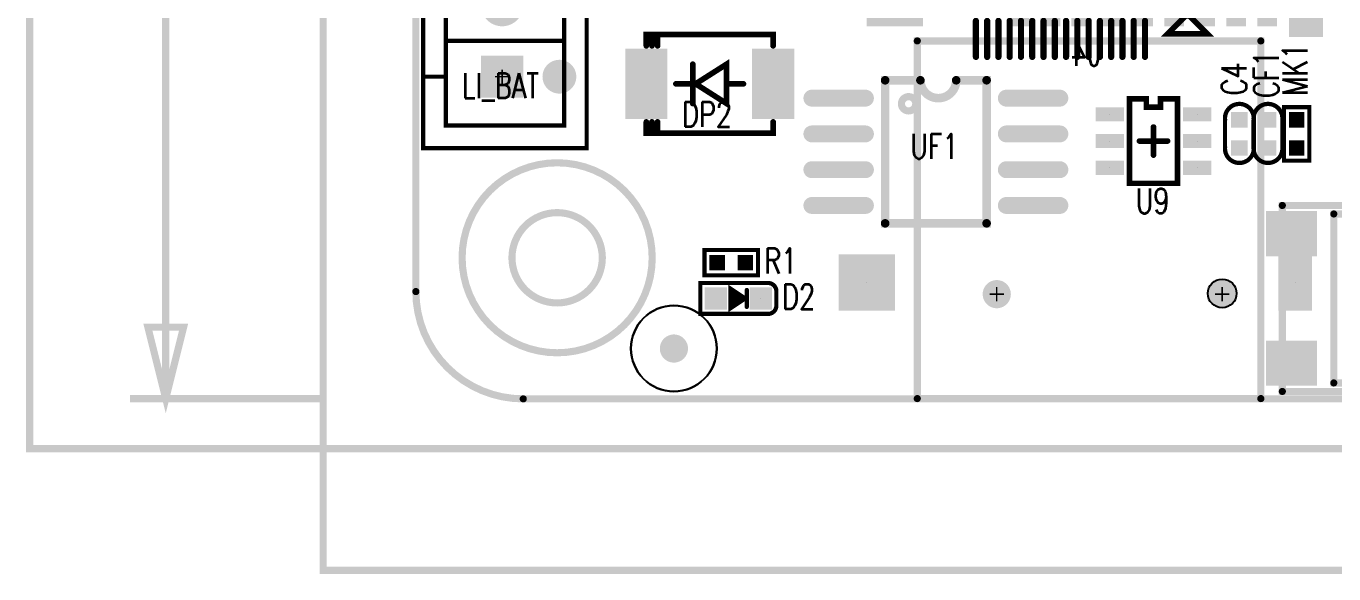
# Model space of a CAD drawing. Extents: x -13.8 to 76.6, y -6.2 to 47.4.
# Drawn here: x -13.84 to 32.56, y -6.22 to 13.22 of the extents above; entities that cross this region are included whole.
import ezdxf

# ---------------------------------------------------------------- set-up
doc = ezdxf.new("R2010")
doc.units = 0
doc.header["$MEASUREMENT"] = 0
for name, pattern in [('KEEPOUT_00001000$0', [2, 1, 1]), ('KEEPOUT_00011110$0', [2, 1, 1]), ('POUR_01_-1_0_000000', [2, 1, 1]), ('SIG_53', [2, 1, 1]), ('TRMIDX_4096', [2, 1, 1])]:
    doc.linetypes.add(name, pattern=pattern)
doc.layers.get('0').update_dxf_attribs({"linetype": 'CONTINUOUS'})
for name, color, linetype in [('BOARD_CUTOUT_00', 254, 'CONTINUOUS'), ('BOARD_OUTLINE_00', 254, 'CONTINUOUS'), ('COPPER_129', 146, 'CONTINUOUS'), ('DIMENSION1_00', 254, 'CONTINUOUS'), ('DIMENSION2_00', 254, 'CONTINUOUS'), ('DIMENSION3_00', 254, 'CONTINUOUS'), ('DIMENSION4_00', 254, 'CONTINUOUS'), ('DIMENSION5_00', 254, 'CONTINUOUS'), ('DIMENSION6_00', 254, 'CONTINUOUS'), ('DIMENSION7_00', 254, 'CONTINUOUS'), ('DRIL_NPLTE_THRU_01', 16, 'CONTINUOUS'), ('DRIL_NPLTE_THRU_02', 176, 'CONTINUOUS'), ('DRIL_PLTE_THRU_01', 16, 'CONTINUOUS'), ('DRIL_PLTE_THRU_02', 176, 'CONTINUOUS'), ('DRIL_SYMBOL', 254, 'CONTINUOUS'), ('KEEPOUT_00', 130, 'CONTINUOUS'), ('KEEPOUT_01', 130, 'CONTINUOUS'), ('PADS_BOT', 5, 'CONTINUOUS'), ('PADS_INNER', 1, 'CONTINUOUS'), ('PADS_TOP', 1, 'CONTINUOUS'), ('PADS_XR_121', 176, 'CONTINUOUS'), ('PADS_XR_125', 253, 'CONTINUOUS'), ('PADS_XR_128', 130, 'CONTINUOUS'), ('PART_NAME_126', 254, 'CONTINUOUS'), ('PART_NAME_129', 146, 'CONTINUOUS'), ('PART_TOP_2DLINE_00', 254, 'CONTINUOUS'), ('PART_TOP_2DLINE_01', 254, 'CONTINUOUS'), ('PART_TOP_2DLINE_120', 6, 'CONTINUOUS'), ('PART_TOP_2DLINE_126', 254, 'CONTINUOUS'), ('PART_TOP_COPPER_126', 254, 'CONTINUOUS'), ('POUR_HEADER_01', 1, 'CONTINUOUS'), ('POUR_HEADER_02', 5, 'CONTINUOUS'), ('TAG_00', 254, 'CONTINUOUS'), ('TAG_01', 254, 'CONTINUOUS')]:
    doc.layers.add(name, color=color, linetype=linetype)
doc.styles.add('W0$254', font='simplex', dxfattribs={"width": 0.75})

# ---------------------------------------------------------------- blocks, each defined once
blk = doc.blocks.new('SMOOTH_0$254')
at = {"const_width": 0.127}
blk.add_lwpolyline([(-0.0635, 0, 1), (0.0635, 0, 1)], format="xyb", close=True, dxfattribs=at)
blk = doc.blocks.new('BOARD_35')
at = {"layer": 'BOARD_CUTOUT_00', "const_width": 0.254}
blk.add_lwpolyline([(3.409894, 5.009438, 1), (6.616138, 5.009438, 1)], format="xyb", close=True, dxfattribs=at)
at = {"layer": 'BOARD_OUTLINE_00', "const_width": 0.254}
blk.add_lwpolyline([(0, 3.81, 0.414213562), (3.81, 0), (46.203016, 0, 0.414213562), (50.013016, 3.81), (50.013016, 31.199438, 0.414213562), (46.203016, 35.009438), (3.81, 35.009438, 0.414213562), (0, 31.199438)], format="xyb", close=True, dxfattribs=at)
at = {"layer": 'BOARD_OUTLINE_00'}
for p in [(0, 3.81), (3.81, 0)]:
    blk.add_blockref('SMOOTH_0$254', p, dxfattribs=at)
blk = doc.blocks.new('D_2DFEGHI_5')
at = {"layer": 'DIMENSION1_00', "linetype": 'TRMIDX_4096', "const_width": 0.254}
blk.add_lwpolyline([(-8.877, 0.009), (-8.877, 15.795)], dxfattribs=at)
at = {"layer": 'DIMENSION2_00', "linetype": 'TRMIDX_4096', "const_width": 0.254}
blk.add_lwpolyline([(-8.877, 35.009), (-8.877, 19.224)], dxfattribs=at)
at = {"layer": 'DIMENSION3_00', "linetype": 'TRMIDX_4096', "const_width": 0.254}
blk.add_lwpolyline([(-8.877, 0.009), (-9.512, 2.549), (-8.242, 2.549)], close=True, dxfattribs=at)
at = {"layer": 'DIMENSION4_00', "linetype": 'TRMIDX_4096', "const_width": 0.254}
blk.add_lwpolyline([(-8.877, 35.009), (-8.242, 32.469), (-9.512, 32.469)], close=True, dxfattribs=at)
at = {"layer": 'DIMENSION5_00', "linetype": 'TRMIDX_4096', "const_width": 0.254}
blk.add_lwpolyline([(-3.257, 0.009), (-10.147, 0.009)], dxfattribs=at)
at = {"layer": 'DIMENSION6_00', "linetype": 'TRMIDX_4096', "const_width": 0.254}
blk.add_lwpolyline([(-1.257, 35.009), (-10.147, 35.009)], dxfattribs=at)
at = {"layer": 'DIMENSION7_00', "linetype": 'TRMIDX_4096', "const_width": 0.0254}
for points in [[(0.013, 35.009), (0.014, 35.009)], [(-1.987, 0.009), (-1.986, 0.009)]]:
    blk.add_lwpolyline(points, dxfattribs=at)
blk = doc.blocks.new('COPPER_44')
at = {"layer": 'COPPER_129', "const_width": 0.254}
blk.add_lwpolyline([(0, 0), (12.192, 0), (12.192, -12.7), (0, -12.7)], close=True, dxfattribs=at)
at = {"layer": 'COPPER_129'}
for p in [(0, 0), (12.192, 0), (0, -12.7), (12.192, -12.7)]:
    blk.add_blockref('SMOOTH_0$254', p, dxfattribs=at)
blk = doc.blocks.new('COPPER_53')
at = {"layer": 'COPPER_129', "const_width": 0.254}
blk.add_lwpolyline([(0.127, 0, 1), (6.873, 0, 1)], format="xyb", close=True, dxfattribs=at)
blk = doc.blocks.new('POUR_HEADER_0')
at = {"layer": 'POUR_HEADER_01', "linetype": 'POUR_01_-1_0_000000', "const_width": 0.254}
blk.add_lwpolyline([(0, 0), (79.756, 0), (79.756, -49.022), (0, -49.022)], close=True, dxfattribs=at)
blk = doc.blocks.new('POUR_HEADER_1')
at = {"layer": 'POUR_HEADER_02', "linetype": 'POUR_01_-1_0_000000', "const_width": 0.254}
blk.add_lwpolyline([(0, 0), (79.756, 0), (79.756, -49.022), (0, -49.022)], close=True, dxfattribs=at)
blk = doc.blocks.new('SMOOTH_0$199898')
at = {"const_width": 0.099949}
blk.add_lwpolyline([(-0.049974, 0, 1), (0.049974, 0, 1)], format="xyb", close=True, dxfattribs=at)
blk = doc.blocks.new('PART_BODY_TOP_8')
at = {"layer": 'PART_TOP_2DLINE_00', "const_width": 0.254}
blk.add_lwpolyline([(-3.5, -3.5), (-3.125, -3.5), (-3, -3.25), (-2.875, -3.5), (3.5, -3.5), (3.5, 3.5), (-3.5, 3.5)], close=True, dxfattribs=at)
at = {"layer": 'PART_TOP_COPPER_126', "const_width": 0.2}
for points in [[(-3.175, 3.175), (3.175, 3.175), (3.175, -3.175), (-3.175, -3.175)], [(-3.683, -4.445), (-4.318, -3.81), (-4.318, -5.207), (-3.683, -4.572)]]:
    blk.add_lwpolyline(points, close=True, dxfattribs=at)
at = {"layer": 'PART_TOP_2DLINE_00'}
for p in [(-3.5, 3.5), (3.5, 3.5), (-3, -3.25), (-3.5, -3.5), (-3.125, -3.5), (-2.875, -3.5), (3.5, -3.5)]:
    blk.add_blockref('SMOOTH_0$254', p, dxfattribs=at)
at = {"layer": 'PART_TOP_COPPER_126'}
for p in [(-3.175, 3.175), (3.175, 3.175), (-3.175, -3.175), (3.175, -3.175), (-4.318, -3.81), (-3.683, -4.445), (-3.683, -4.572), (-4.318, -5.207)]:
    blk.add_blockref('SMOOTH_0$199898', p, dxfattribs=at)
blk = doc.blocks.new('DRIL_HOLE_0')
blk.add_lwpolyline([(0, 0, 1), (0, 0, 1)], format="xyb", close=True)
blk = doc.blocks.new('PAD_0')
blk.add_lwpolyline([(0, 0, 1), (0, 0, 1)], format="xyb", close=True)
blk = doc.blocks.new('PAD_11')
at = {"const_width": 0.11}
blk.add_lwpolyline([(-0.64, -0.055), (0.64, -0.055, 1), (0.64, 0.055), (-0.64, 0.055, 1)], format="xyb", close=True, dxfattribs=at)
blk = doc.blocks.new('STK_TOP_105')
at = {"layer": 'DRIL_NPLTE_THRU_01'}
blk.add_blockref('DRIL_HOLE_0', (0, 0), dxfattribs=at)
at = {"layer": 'DRIL_NPLTE_THRU_02'}
blk.add_blockref('DRIL_HOLE_0', (0, 0), dxfattribs=at)
at = {"layer": 'PADS_BOT'}
blk.add_blockref('PAD_0', (0, 0), dxfattribs=at)
at = {"layer": 'PADS_INNER'}
blk.add_blockref('PAD_0', (0, 0), dxfattribs=at)
at = {"layer": 'PADS_TOP', "rotation": 90}
blk.add_blockref('PAD_11', (0, 0), dxfattribs=at)
blk = doc.blocks.new('STK_TOP_106')
at = {"layer": 'DRIL_NPLTE_THRU_01'}
blk.add_blockref('DRIL_HOLE_0', (0, 0), dxfattribs=at)
at = {"layer": 'DRIL_NPLTE_THRU_02'}
blk.add_blockref('DRIL_HOLE_0', (0, 0), dxfattribs=at)
at = {"layer": 'PADS_BOT'}
blk.add_blockref('PAD_0', (0, 0), dxfattribs=at)
at = {"layer": 'PADS_INNER'}
blk.add_blockref('PAD_0', (0, 0), dxfattribs=at)
at = {"layer": 'PADS_TOP'}
blk.add_blockref('PAD_11', (0, 0), dxfattribs=at)
blk = doc.blocks.new('SYM_TOP_8')
for name, p in [('STK_TOP_105', (-3, 4.5)), ('STK_TOP_105', (-2.6, 4.5)), ('STK_TOP_105', (-2.2, 4.5)), ('STK_TOP_105', (-1.8, 4.5)), ('STK_TOP_105', (-1.4, 4.5)), ('STK_TOP_105', (-1, 4.5)), ('STK_TOP_105', (-0.6, 4.5)), ('STK_TOP_105', (-0.2, 4.5)), ('STK_TOP_105', (0.2, 4.5)), ('STK_TOP_105', (0.6, 4.5)), ('STK_TOP_105', (1, 4.5)), ('STK_TOP_105', (1.4, 4.5)), ('STK_TOP_105', (1.8, 4.5)), ('STK_TOP_105', (2.2, 4.5)), ('STK_TOP_105', (2.6, 4.5)), ('STK_TOP_105', (3, 4.5)), ('PART_BODY_TOP_8', (0, 0)), ('STK_TOP_106', (-4.5, 3)), ('STK_TOP_106', (4.5, 3)), ('STK_TOP_106', (-4.5, 2.6)), ('STK_TOP_106', (4.5, 2.6)), ('STK_TOP_106', (-4.5, 2.2)), ('STK_TOP_106', (-4.5, 1.8)), ('STK_TOP_106', (4.5, 2.2)), ('STK_TOP_106', (4.5, 1.8)), ('STK_TOP_106', (-4.5, 1.4)), ('STK_TOP_106', (4.5, 1.4)), ('STK_TOP_106', (-4.5, 1)), ('STK_TOP_106', (4.5, 1)), ('STK_TOP_106', (-4.5, 0.6)), ('STK_TOP_106', (4.5, 0.6)), ('STK_TOP_106', (-4.5, 0.2)), ('STK_TOP_106', (4.5, 0.2)), ('STK_TOP_106', (-4.5, -0.2)), ('STK_TOP_106', (4.5, -0.2)), ('STK_TOP_106', (-4.5, -0.6)), ('STK_TOP_106', (-4.5, -1)), ('STK_TOP_106', (4.5, -0.6)), ('STK_TOP_106', (4.5, -1)), ('STK_TOP_106', (-4.5, -1.4)), ('STK_TOP_106', (4.5, -1.4)), ('STK_TOP_106', (-4.5, -1.8)), ('STK_TOP_106', (4.5, -1.8)), ('STK_TOP_106', (-4.5, -2.2)), ('STK_TOP_106', (4.5, -2.2)), ('STK_TOP_106', (-4.5, -2.6)), ('STK_TOP_106', (4.5, -2.6)), ('STK_TOP_106', (-4.5, -3)), ('STK_TOP_106', (4.5, -3)), ('STK_TOP_105', (-3, -4.5)), ('STK_TOP_105', (-2.6, -4.5)), ('STK_TOP_105', (-2.2, -4.5)), ('STK_TOP_105', (-1.8, -4.5)), ('STK_TOP_105', (-1.4, -4.5)), ('STK_TOP_105', (-1, -4.5)), ('STK_TOP_105', (-0.6, -4.5)), ('STK_TOP_105', (-0.2, -4.5)), ('STK_TOP_105', (0.2, -4.5)), ('STK_TOP_105', (0.6, -4.5)), ('STK_TOP_105', (1, -4.5)), ('STK_TOP_105', (1.4, -4.5)), ('STK_TOP_105', (1.8, -4.5)), ('STK_TOP_105', (2.2, -4.5)), ('STK_TOP_105', (2.6, -4.5)), ('STK_TOP_105', (3, -4.5))]:
    blk.add_blockref(name, p)
blk = doc.blocks.new('PART_TOP_7')
blk.add_blockref('SYM_TOP_8', (0, 0))
at = {"layer": 'PART_NAME_126', "style": 'W0$254', "width": 0.75}
blk.add_text('UZ1', height=0.889, rotation=270, dxfattribs=at).set_placement((-0.388, 0.891))
blk = doc.blocks.new('PART_BODY_TOP_33')
at = {"layer": 'PART_TOP_2DLINE_126', "const_width": 0.254}
for points in [[(-4.826, 3.302), (4.826, 3.302), (4.826, -3.302), (-4.826, -3.302)], [(-3, 3), (3, 3), (3, -3), (-3, -3)]]:
    blk.add_lwpolyline(points, close=True, dxfattribs=at)
for points in [[(-2.286, 2.032), (2.286, 2.032)], [(0, 1.778), (0, 0.254)], [(0.254, -0.508), (1.27, 0.508)], [(0, -2.032), (0, -0.508)], [(-2.286, -2.286), (2.286, -2.286)]]:
    blk.add_lwpolyline(points, dxfattribs=at)
at = {"layer": 'PART_TOP_2DLINE_126'}
for p in [(-4.826, 3.302), (4.826, 3.302), (-3, 3), (3, 3), (-2.286, 2.032), (0, 1.778), (2.286, 2.032), (1.27, 0.508), (0, 0.254), (0, -0.508), (0.254, -0.508), (-2.286, -2.286), (0, -2.032), (2.286, -2.286), (-4.826, -3.302), (-3, -3), (3, -3), (4.826, -3.302)]:
    blk.add_blockref('SMOOTH_0$254', p, dxfattribs=at)
blk = doc.blocks.new('PAD_16')
at = {"const_width": 1.6}
blk.add_lwpolyline([(-0.9, 0), (0.9, 0)], dxfattribs=at)
blk = doc.blocks.new('STK_TOP_154')
at = {"layer": 'DRIL_NPLTE_THRU_01'}
blk.add_blockref('DRIL_HOLE_0', (0, 0), dxfattribs=at)
at = {"layer": 'DRIL_NPLTE_THRU_02'}
blk.add_blockref('DRIL_HOLE_0', (0, 0), dxfattribs=at)
at = {"layer": 'PADS_BOT'}
blk.add_blockref('PAD_0', (0, 0), dxfattribs=at)
at = {"layer": 'PADS_INNER'}
blk.add_blockref('PAD_0', (0, 0), dxfattribs=at)
at = {"layer": 'PADS_TOP'}
blk.add_blockref('PAD_16', (0, 0), dxfattribs=at)
blk = doc.blocks.new('SYM_TOP_29')
for name, p in [('PART_BODY_TOP_33', (0, 0)), ('STK_TOP_154', (-4.5, 2.3)), ('STK_TOP_154', (4.5, 2.3)), ('STK_TOP_154', (-4.5, -2.3)), ('STK_TOP_154', (4.5, -2.3))]:
    blk.add_blockref(name, p)
blk = doc.blocks.new('PART_TOP_15')
blk.add_blockref('SYM_TOP_29', (0, 0))
at = {"layer": 'PART_NAME_126', "style": 'W0$254', "width": 0.75}
blk.add_text('K1', height=0.889, rotation=180, dxfattribs=at).set_placement((-0.837, 0.256))
blk = doc.blocks.new('SMOOTH_0$15011')
at = {"const_width": 0.0751}
blk.add_lwpolyline([(-0.038, 0, 1), (0.038, 0, 1)], format="xyb", close=True, dxfattribs=at)
blk = doc.blocks.new('PART_BODY_TOP_17')
at = {"layer": 'PART_TOP_2DLINE_126', "const_width": 0.15}
blk.add_lwpolyline([(-0.95, 0.45), (0.95, 0.45), (0.95, -0.45), (-0.95, -0.45)], close=True, dxfattribs=at)
at = {"layer": 'PART_TOP_2DLINE_126'}
for p in [(-0.95, 0.45), (0.95, 0.45), (-0.95, -0.45), (0.95, -0.45)]:
    blk.add_blockref('SMOOTH_0$15011', p, dxfattribs=at)
blk = doc.blocks.new('PAD_1')
at = {"const_width": 0.55}
blk.add_lwpolyline([(-0.275, 0), (0.275, 0)], dxfattribs=at)
blk = doc.blocks.new('STK_TOP_124')
at = {"layer": 'DRIL_PLTE_THRU_01'}
blk.add_blockref('DRIL_HOLE_0', (0, 0), dxfattribs=at)
at = {"layer": 'DRIL_PLTE_THRU_02'}
blk.add_blockref('DRIL_HOLE_0', (0, 0), dxfattribs=at)
at = {"layer": 'PADS_BOT'}
blk.add_blockref('PAD_0', (0, 0), dxfattribs=at)
at = {"layer": 'PADS_INNER'}
blk.add_blockref('PAD_0', (0, 0), dxfattribs=at)
at = {"layer": 'PADS_TOP'}
blk.add_blockref('PAD_1', (0, 0), dxfattribs=at)
blk = doc.blocks.new('SYM_TOP_17')
for name, p in [('PART_BODY_TOP_17', (0, 0)), ('STK_TOP_124', (-0.5, 0)), ('STK_TOP_124', (0.5, 0))]:
    blk.add_blockref(name, p)
blk = doc.blocks.new('PART_TOP_18')
blk.add_blockref('SYM_TOP_17', (0, 0))
at = {"layer": 'PART_NAME_126', "style": 'W0$254', "width": 0.75}
blk.add_text('MK1', height=0.889, rotation=180, dxfattribs=at).set_placement((-1.357, 0.383))
blk = doc.blocks.new('PART_BODY_TOP_43')
at = {"layer": 'KEEPOUT_01', "linetype": 'KEEPOUT_00001000$0'}
blk.add_lwpolyline([(1.524, 0, 1), (-1.524, 0, 1)], format="xyb", close=True, dxfattribs=at)
blk = doc.blocks.new('PAD_19')
at = {"const_width": 0.5}
blk.add_lwpolyline([(0, -0.25, 1), (0, 0.25, 1)], format="xyb", close=True, dxfattribs=at)
blk = doc.blocks.new('STK_TOP_11')
at = {"layer": 'DRIL_PLTE_THRU_01'}
blk.add_blockref('DRIL_HOLE_0', (0, 0), dxfattribs=at)
at = {"layer": 'DRIL_PLTE_THRU_02'}
blk.add_blockref('DRIL_HOLE_0', (0, 0), dxfattribs=at)
at = {"layer": 'PADS_BOT'}
blk.add_blockref('PAD_0', (0, 0), dxfattribs=at)
at = {"layer": 'PADS_INNER'}
blk.add_blockref('PAD_0', (0, 0), dxfattribs=at)
at = {"layer": 'PADS_TOP'}
blk.add_blockref('PAD_19', (0, 0), dxfattribs=at)
blk = doc.blocks.new('SYM_TOP_31')
for name in ['PART_BODY_TOP_43', 'STK_TOP_11']:
    blk.add_blockref(name, (0, 0))
blk = doc.blocks.new('PART_TOP_20')
blk.add_blockref('SYM_TOP_31', (0, 0))
blk = doc.blocks.new('PART_BODY_BOT_43')
at = {"layer": 'KEEPOUT_01', "linetype": 'KEEPOUT_00001000$0'}
blk.add_lwpolyline([(1.524, 0, 1), (-1.524, 0, 1)], format="xyb", close=True, dxfattribs=at)
blk = doc.blocks.new('STK_BOT_11')
at = {"layer": 'DRIL_PLTE_THRU_01'}
blk.add_blockref('DRIL_HOLE_0', (0, 0), dxfattribs=at)
at = {"layer": 'DRIL_PLTE_THRU_02'}
blk.add_blockref('DRIL_HOLE_0', (0, 0), dxfattribs=at)
at = {"layer": 'PADS_BOT'}
blk.add_blockref('PAD_19', (0, 0), dxfattribs=at)
at = {"layer": 'PADS_INNER'}
blk.add_blockref('PAD_0', (0, 0), dxfattribs=at)
at = {"layer": 'PADS_TOP'}
blk.add_blockref('PAD_0', (0, 0), dxfattribs=at)
blk = doc.blocks.new('SYM_BOT_31')
for name in ['PART_BODY_BOT_43', 'STK_BOT_11']:
    blk.add_blockref(name, (0, 0))
blk = doc.blocks.new('PART_BOT_21')
blk.add_blockref('SYM_BOT_31', (0, 0))
blk = doc.blocks.new('PART_TOP_22')
blk.add_blockref('SYM_TOP_17', (0, 0))
at = {"layer": 'PART_NAME_126', "style": 'W0$254', "width": 0.75}
blk.add_text('R1', height=0.889, dxfattribs=at).set_placement((1.171, -0.379))
blk = doc.blocks.new('SMOOTH_0$15')
at = {"const_width": 0.075}
blk.add_lwpolyline([(-0.0375, 0, 1), (0.0375, 0, 1)], format="xyb", close=True, dxfattribs=at)
blk = doc.blocks.new('SMOOTH_0$1')
at = {"const_width": 0.05}
blk.add_lwpolyline([(-0.025, 0, 1), (0.025, 0, 1)], format="xyb", close=True, dxfattribs=at)
blk = doc.blocks.new('SMOOTH_0$2')
at = {"const_width": 0.1}
blk.add_lwpolyline([(-0.05, 0, 1), (0.05, 0, 1)], format="xyb", close=True, dxfattribs=at)
blk = doc.blocks.new('PART_BODY_TOP_46')
at = {"layer": 'PART_TOP_2DLINE_01', "const_width": 0.15}
blk.add_lwpolyline([(-1.35, 0.55), (1.05, 0.55, -0.414214), (1.35, 0.25), (1.35, -0.25, -0.414214), (1.05, -0.55), (-1.35, -0.55)], format="xyb", close=True, dxfattribs=at)
at = {"layer": 'PART_TOP_2DLINE_01', "const_width": 0.2}
blk.add_lwpolyline([(0.2, 0), (-0.25, 0.3), (-0.25, -0.3)], close=True, dxfattribs=at)
at = {"layer": 'PART_TOP_2DLINE_01'}
for points, const_width in [([(-0.25, 0), (0.1, 0)], 0.2), ([(-0.25, 0.1), (-0.1, 0.1)], 0.1), ([(-0.2, -0.05), (-0.05, -0.05)], 0.1), ([(0.3, 0.3), (0.3, -0.3)], 0.15), ([(-0.25, -0.1), (-0.1, -0.1)], 0.1)]:
    blk.add_lwpolyline(points, dxfattribs=dict(at, const_width=const_width))
for name, p in [('SMOOTH_0$15', (-1.35, 0.55)), ('SMOOTH_0$15', (1.05, 0.55)), ('SMOOTH_0$2', (-0.25, 0.3)), ('SMOOTH_0$2', (-0.25, 0)), ('SMOOTH_0$1', (-0.25, 0.1)), ('SMOOTH_0$1', (-0.2, -0.05)), ('SMOOTH_0$1', (-0.1, 0.1)), ('SMOOTH_0$1', (-0.05, -0.05)), ('SMOOTH_0$2', (0.1, 0)), ('SMOOTH_0$2', (0.2, 0)), ('SMOOTH_0$15', (0.3, 0.3)), ('SMOOTH_0$2', (-0.25, -0.3)), ('SMOOTH_0$1', (-0.25, -0.1)), ('SMOOTH_0$1', (-0.1, -0.1)), ('SMOOTH_0$15', (0.3, -0.3))]:
    blk.add_blockref(name, p, dxfattribs=at)
blk = doc.blocks.new('PAD_20')
at = {"const_width": 0.8}
blk.add_lwpolyline([(-0.4, 0), (0.4, 0)], dxfattribs=at)
blk = doc.blocks.new('STK_TOP_209')
at = {"layer": 'DRIL_PLTE_THRU_01'}
blk.add_blockref('DRIL_HOLE_0', (0, 0), dxfattribs=at)
at = {"layer": 'DRIL_PLTE_THRU_02'}
blk.add_blockref('DRIL_HOLE_0', (0, 0), dxfattribs=at)
at = {"layer": 'PADS_BOT'}
blk.add_blockref('PAD_0', (0, 0), dxfattribs=at)
at = {"layer": 'PADS_INNER'}
blk.add_blockref('PAD_0', (0, 0), dxfattribs=at)
at = {"layer": 'PADS_TOP'}
blk.add_blockref('PAD_20', (0, 0), dxfattribs=at)
blk = doc.blocks.new('PAD_14')
blk.add_lwpolyline([(0, 0), (0, 0)])
blk = doc.blocks.new('STK_TOP_208')
at = {"layer": 'DRIL_PLTE_THRU_01'}
blk.add_blockref('DRIL_HOLE_0', (0, 0), dxfattribs=at)
at = {"layer": 'DRIL_PLTE_THRU_02'}
blk.add_blockref('DRIL_HOLE_0', (0, 0), dxfattribs=at)
at = {"layer": 'PADS_BOT'}
blk.add_blockref('PAD_14', (0, 0), dxfattribs=at)
at = {"layer": 'PADS_INNER'}
blk.add_blockref('PAD_0', (0, 0), dxfattribs=at)
at = {"layer": 'PADS_TOP'}
blk.add_blockref('PAD_20', (0, 0), dxfattribs=at)
blk = doc.blocks.new('SYM_TOP_32')
for name, p in [('PART_BODY_TOP_46', (0, 0)), ('STK_TOP_209', (-0.8, 0)), ('STK_TOP_208', (0.8, 0))]:
    blk.add_blockref(name, p)
blk = doc.blocks.new('PART_TOP_23')
blk.add_blockref('SYM_TOP_32', (0, 0))
at = {"layer": 'PART_NAME_126', "style": 'W0$254', "width": 0.75}
blk.add_text('D2', height=0.889, dxfattribs=at).set_placement((1.552, -0.379))
blk = doc.blocks.new('PART_BODY_BOT_20')
at = {"layer": 'KEEPOUT_00', "linetype": 'KEEPOUT_00011110$0'}
blk.add_lwpolyline([(1.878966, -10.4902, 1), (2.896234, -10.4902, 1)], format="xyb", close=True, dxfattribs=at)
blk = doc.blocks.new('PAD_22')
at = {"const_width": 0.7}
blk.add_lwpolyline([(-1, 0), (1, 0)], dxfattribs=at)
blk = doc.blocks.new('STK_BOT_132')
at = {"layer": 'DRIL_PLTE_THRU_01'}
blk.add_blockref('DRIL_HOLE_0', (0, 0), dxfattribs=at)
at = {"layer": 'DRIL_PLTE_THRU_02'}
blk.add_blockref('DRIL_HOLE_0', (0, 0), dxfattribs=at)
at = {"layer": 'PADS_BOT', "rotation": 90}
blk.add_blockref('PAD_22', (0, 0), dxfattribs=at)
at = {"layer": 'PADS_INNER', "rotation": 90}
blk.add_blockref('PAD_14', (0, 0), dxfattribs=at)
at = {"layer": 'PADS_TOP', "rotation": 90}
blk.add_blockref('PAD_14', (0, 0), dxfattribs=at)
blk = doc.blocks.new('PAD_23')
at = {"const_width": 1.2}
blk.add_lwpolyline([(-0.7, 0), (0.7, 0)], dxfattribs=at)
blk = doc.blocks.new('STK_BOT_133')
at = {"layer": 'DRIL_PLTE_THRU_01'}
blk.add_blockref('DRIL_HOLE_0', (0, 0), dxfattribs=at)
at = {"layer": 'DRIL_PLTE_THRU_02'}
blk.add_blockref('DRIL_HOLE_0', (0, 0), dxfattribs=at)
at = {"layer": 'PADS_BOT', "rotation": 90}
blk.add_blockref('PAD_23', (0, 0), dxfattribs=at)
at = {"layer": 'PADS_INNER', "rotation": 90}
blk.add_blockref('PAD_14', (0, 0), dxfattribs=at)
at = {"layer": 'PADS_TOP', "rotation": 90}
blk.add_blockref('PAD_14', (0, 0), dxfattribs=at)
blk = doc.blocks.new('PAD_24')
at = {"const_width": 1.2}
blk.add_lwpolyline([(-1, 0), (1, 0)], dxfattribs=at)
blk = doc.blocks.new('STK_BOT_134')
at = {"layer": 'DRIL_PLTE_THRU_01'}
blk.add_blockref('DRIL_HOLE_0', (0, 0), dxfattribs=at)
at = {"layer": 'DRIL_PLTE_THRU_02'}
blk.add_blockref('DRIL_HOLE_0', (0, 0), dxfattribs=at)
at = {"layer": 'PADS_BOT', "rotation": 90}
blk.add_blockref('PAD_24', (0, 0), dxfattribs=at)
at = {"layer": 'PADS_INNER'}
blk.add_blockref('PAD_14', (0, 0), dxfattribs=at)
at = {"layer": 'PADS_TOP'}
blk.add_blockref('PAD_14', (0, 0), dxfattribs=at)
blk = doc.blocks.new('PAD_25')
at = {"const_width": 2}
blk.add_lwpolyline([(-1, 0), (1, 0)], dxfattribs=at)
blk = doc.blocks.new('STK_BOT_135')
at = {"layer": 'DRIL_PLTE_THRU_01'}
blk.add_blockref('DRIL_HOLE_0', (0, 0), dxfattribs=at)
at = {"layer": 'DRIL_PLTE_THRU_02'}
blk.add_blockref('DRIL_HOLE_0', (0, 0), dxfattribs=at)
at = {"layer": 'PADS_BOT', "rotation": 90}
blk.add_blockref('PAD_25', (0, 0), dxfattribs=at)
at = {"layer": 'PADS_INNER'}
blk.add_blockref('PAD_14', (0, 0), dxfattribs=at)
at = {"layer": 'PADS_TOP'}
blk.add_blockref('PAD_14', (0, 0), dxfattribs=at)
blk = doc.blocks.new('PAD_26')
at = {"const_width": 2}
blk.add_lwpolyline([(-1, 0), (1, 0)], dxfattribs=at)
blk = doc.blocks.new('STK_BOT_136')
at = {"layer": 'DRIL_PLTE_THRU_01'}
blk.add_blockref('DRIL_HOLE_0', (0, 0), dxfattribs=at)
at = {"layer": 'DRIL_PLTE_THRU_02'}
blk.add_blockref('DRIL_HOLE_0', (0, 0), dxfattribs=at)
at = {"layer": 'PADS_BOT'}
blk.add_blockref('PAD_26', (0, 0), dxfattribs=at)
at = {"layer": 'PADS_INNER'}
blk.add_blockref('PAD_14', (0, 0), dxfattribs=at)
at = {"layer": 'PADS_TOP'}
blk.add_blockref('PAD_14', (0, 0), dxfattribs=at)
blk = doc.blocks.new('DRIL_SYMBOL_1')
at = {"layer": 'DRIL_SYMBOL', "const_width": 0.0508}
for points in [[(-0.254, 0), (0.254, 0)], [(0, -0.254), (0, 0.254)]]:
    blk.add_lwpolyline(points, dxfattribs=at)
blk = doc.blocks.new('DRIL_HOLE_1')
at = {"const_width": 0.5}
blk.add_lwpolyline([(-0.25, 0, 1), (0.25, 0, 1)], format="xyb", close=True, dxfattribs=at)
blk.add_blockref('DRIL_SYMBOL_1', (0, 0))
blk = doc.blocks.new('STK_BOT_111')
at = {"layer": 'DRIL_PLTE_THRU_01'}
blk.add_blockref('DRIL_HOLE_1', (0, 0), dxfattribs=at)
at = {"layer": 'DRIL_PLTE_THRU_02'}
blk.add_blockref('DRIL_HOLE_1', (0, 0), dxfattribs=at)
at = {"layer": 'PADS_BOT'}
blk.add_blockref('PAD_19', (0, 0), dxfattribs=at)
at = {"layer": 'PADS_INNER'}
blk.add_blockref('PAD_19', (0, 0), dxfattribs=at)
at = {"layer": 'PADS_TOP'}
blk.add_blockref('PAD_19', (0, 0), dxfattribs=at)
blk = doc.blocks.new('SYM_BOT_20')
for name, p in [('STK_BOT_132', (0.7874, 0)), ('STK_BOT_132', (1.8874, 0)), ('STK_BOT_132', (2.9874, 0)), ('STK_BOT_132', (4.0874, 0)), ('STK_BOT_132', (5.1874, 0)), ('STK_BOT_132', (6.2874, 0)), ('STK_BOT_132', (7.3874, 0)), ('STK_BOT_132', (8.4874, 0)), ('STK_BOT_132', (9.5874, 0)), ('STK_BOT_136', (14, 0)), ('STK_BOT_133', (-0.5842, -0.6858)), ('STK_BOT_135', (15, -10.1)), ('STK_BOT_134', (-0.2, -10.1)), ('PART_BODY_BOT_20', (0, 0)), ('STK_BOT_111', (2.3876, -10.5156)), ('STK_BOT_111', (10.3876, -10.5156))]:
    blk.add_blockref(name, p)
blk = doc.blocks.new('PART_BOT_33')
blk.add_blockref('SYM_BOT_20', (0, 0))
at = {"layer": 'PART_NAME_129', "style": 'W0$254', "width": 0.75}
blk.add_text('J4', height=0.889, dxfattribs=at).set_placement((6.737, -2.411))
blk = doc.blocks.new('SMOOTH_0$1524')
at = {"const_width": 0.0762}
blk.add_lwpolyline([(-0.0381, 0, 1), (0.0381, 0, 1)], format="xyb", close=True, dxfattribs=at)
blk = doc.blocks.new('PART_BODY_TOP_23')
at = {"layer": 'PART_TOP_2DLINE_126', "const_width": 0.1524}
for points in [[(-0.5, 0.508, 1.1125635), (-0.5, -0.508)], [(0.4652, -0.508, 1.1125635), (0.4652, 0.508)]]:
    blk.add_lwpolyline(points, format="xyb", dxfattribs=at)
for points in [[(-0.5, 0.51), (0.5, 0.51)], [(-0.5, -0.51), (0.5, -0.51)]]:
    blk.add_lwpolyline(points, dxfattribs=at)
at = {"layer": 'PART_TOP_2DLINE_126'}
for p in [(-0.5, 0.51), (-0.5, 0.508), (0.4652, 0.508), (0.5, 0.51), (-0.5, -0.508), (-0.5, -0.51), (0.4652, -0.508), (0.5, -0.51)]:
    blk.add_blockref('SMOOTH_0$1524', p, dxfattribs=at)
blk = doc.blocks.new('PAD_12')
at = {"const_width": 0.55}
blk.add_lwpolyline([(-0.3, 0), (0.3, 0)], dxfattribs=at)
blk = doc.blocks.new('STK_TOP_143')
at = {"layer": 'DRIL_PLTE_THRU_01'}
blk.add_blockref('DRIL_HOLE_0', (0, 0), dxfattribs=at)
at = {"layer": 'DRIL_PLTE_THRU_02'}
blk.add_blockref('DRIL_HOLE_0', (0, 0), dxfattribs=at)
at = {"layer": 'PADS_BOT'}
blk.add_blockref('PAD_0', (0, 0), dxfattribs=at)
at = {"layer": 'PADS_INNER'}
blk.add_blockref('PAD_0', (0, 0), dxfattribs=at)
at = {"layer": 'PADS_TOP', "rotation": 90}
blk.add_blockref('PAD_12', (0, 0), dxfattribs=at)
blk = doc.blocks.new('SYM_TOP_23')
for name, p in [('PART_BODY_TOP_23', (0, 0)), ('STK_TOP_143', (-0.5, 0)), ('STK_TOP_143', (0.5, 0))]:
    blk.add_blockref(name, p)
blk = doc.blocks.new('PART_TOP_34')
blk.add_blockref('SYM_TOP_23', (0, 0))
at = {"layer": 'PART_NAME_126', "style": 'W0$254', "width": 0.75}
blk.add_text('CF1', height=0.889, rotation=180, dxfattribs=at).set_placement((-1.277, 0.383))
blk = doc.blocks.new('SMOOTH_0$3048')
at = {"const_width": 0.1524}
blk.add_lwpolyline([(-0.0762, 0, 1), (0.0762, 0, 1)], format="xyb", close=True, dxfattribs=at)
blk = doc.blocks.new('PART_BODY_TOP_7')
at = {"layer": 'PART_TOP_2DLINE_126'}
for points, const_width in [([(-0.635, 1.4), (4.445, 1.4), (4.445, 5), (-0.635, 5), (-0.635, 3.920946, -1), (-0.635, 2.650946)], 0.3048), ([(0.454, 2.232, 1), (-0.054, 2.232, 1)], 0.254)]:
    blk.add_lwpolyline(points, format="xyb", close=True, dxfattribs=dict(at, const_width=const_width))
for p in [(-0.635, 5), (4.445, 5), (-0.635, 3.920946), (-0.635, 2.650946), (-0.635, 1.4), (4.445, 1.4)]:
    blk.add_blockref('SMOOTH_0$3048', p, dxfattribs=at)
blk = doc.blocks.new('PAD_27')
at = {"const_width": 0.3}
blk.add_lwpolyline([(-0.95, -0.15), (0.95, -0.15, 1), (0.95, 0.15), (-0.95, 0.15, 1)], format="xyb", close=True, dxfattribs=at)
blk = doc.blocks.new('STK_TOP_104')
at = {"layer": 'DRIL_PLTE_THRU_01'}
blk.add_blockref('DRIL_HOLE_0', (0, 0), dxfattribs=at)
at = {"layer": 'DRIL_PLTE_THRU_02'}
blk.add_blockref('DRIL_HOLE_0', (0, 0), dxfattribs=at)
at = {"layer": 'PADS_BOT'}
blk.add_blockref('PAD_0', (0, 0), dxfattribs=at)
at = {"layer": 'PADS_INNER'}
blk.add_blockref('PAD_0', (0, 0), dxfattribs=at)
at = {"layer": 'PADS_TOP', "rotation": 90}
blk.add_blockref('PAD_27', (0, 0), dxfattribs=at)
at = {"layer": 'PADS_XR_125', "rotation": 90}
blk.add_blockref('PAD_27', (0, 0), dxfattribs=at)
blk = doc.blocks.new('SYM_TOP_7')
for name, p in [('STK_TOP_104', (0, 6.65)), ('STK_TOP_104', (1.27, 6.65)), ('STK_TOP_104', (2.54, 6.65)), ('STK_TOP_104', (3.81, 6.65)), ('PART_BODY_TOP_7', (0, 0)), ('STK_TOP_104', (0, -0.25)), ('STK_TOP_104', (1.27, -0.25)), ('STK_TOP_104', (2.54, -0.25)), ('STK_TOP_104', (3.81, -0.25))]:
    blk.add_blockref(name, p)
blk = doc.blocks.new('PART_TOP_36')
blk.add_blockref('SYM_TOP_7', (0, 0))
at = {"layer": 'PART_NAME_126', "style": 'W0$254', "width": 0.75}
blk.add_text('UF1', height=0.889, rotation=90, dxfattribs=at).set_placement((2.152, 2.288))
blk = doc.blocks.new('PART_TOP_41')
blk.add_blockref('SYM_TOP_23', (0, 0))
at = {"layer": 'PART_NAME_126', "style": 'W0$254', "width": 0.75}
blk.add_text('C4', height=0.889, rotation=180, dxfattribs=at).set_placement((-1.369, 0.256))
blk = doc.blocks.new('PART_BODY_TOP_34')
at = {"layer": 'PART_TOP_2DLINE_120', "const_width": 0.2}
for points in [[(-0.5, 0), (0, 0), (0, 0.5)], [(0, -0.5), (0, 0), (0.5, 0)]]:
    blk.add_lwpolyline(points, dxfattribs=at)
at = {"layer": 'PART_TOP_2DLINE_126', "const_width": 0.2}
blk.add_lwpolyline([(-1.5, -0.85), (-1.5, -0.254), (-1.2, -0.254), (-1.2, 0.254), (-1.5, 0.254), (-1.5, 0.85), (1.5, 0.85), (1.5, -0.85)], close=True, dxfattribs=at)
at = {"layer": 'TAG_00'}
blk.add_lwpolyline([(0, 0), (0, 0)], dxfattribs=at)
at = {"layer": 'TAG_01'}
blk.add_lwpolyline([(0, 0), (0, 0)], dxfattribs=at)
at = {"layer": 'PART_TOP_2DLINE_120'}
for p in [(0, 0.5), (-0.5, 0), (0, 0), (0, 0), (0.5, 0), (0, -0.5)]:
    blk.add_blockref('SMOOTH_0$2', p, dxfattribs=at)
at = {"layer": 'PART_TOP_2DLINE_126'}
for p in [(-1.5, 0.85), (1.5, 0.85), (-1.5, 0.254), (-1.2, 0.254), (-1.5, -0.254), (-1.2, -0.254), (-1.5, -0.85), (1.5, -0.85)]:
    blk.add_blockref('SMOOTH_0$2', p, dxfattribs=at)
blk = doc.blocks.new('PAD_28')
at = {"const_width": 0.5}
blk.add_lwpolyline([(-0.5, 0), (0.5, 0)], dxfattribs=at)
blk = doc.blocks.new('STK_TOP_167')
at = {"layer": 'DRIL_PLTE_THRU_01'}
blk.add_blockref('DRIL_HOLE_0', (0, 0), dxfattribs=at)
at = {"layer": 'DRIL_PLTE_THRU_02'}
blk.add_blockref('DRIL_HOLE_0', (0, 0), dxfattribs=at)
at = {"layer": 'PADS_BOT', "rotation": 90}
blk.add_blockref('PAD_14', (0, 0), dxfattribs=at)
at = {"layer": 'PADS_INNER', "rotation": 90}
blk.add_blockref('PAD_14', (0, 0), dxfattribs=at)
at = {"layer": 'PADS_TOP', "rotation": 90}
blk.add_blockref('PAD_28', (0, 0), dxfattribs=at)
at = {"layer": 'PADS_XR_121', "rotation": 90}
blk.add_blockref('PAD_28', (0, 0), dxfattribs=at)
at = {"layer": 'PADS_XR_128', "rotation": 90}
blk.add_blockref('PAD_14', (0, 0), dxfattribs=at)
blk = doc.blocks.new('SYM_TOP_30')
for name, p in [('STK_TOP_167', (-0.95, 1.55)), ('STK_TOP_167', (0, 1.55)), ('STK_TOP_167', (0.95, 1.55)), ('PART_BODY_TOP_34', (0, 0)), ('STK_TOP_167', (-0.95, -1.55)), ('STK_TOP_167', (0, -1.55)), ('STK_TOP_167', (0.95, -1.55))]:
    blk.add_blockref(name, p)
blk = doc.blocks.new('PART_TOP_42')
blk.add_blockref('SYM_TOP_30', (0, 0))
at = {"layer": 'PART_NAME_126', "style": 'W0$254', "width": 0.75}
blk.add_text('U9', height=0.889, rotation=90, dxfattribs=at).set_placement((2.568, -0.633))
blk = doc.blocks.new('PART_BODY_TOP_48')
at = {"layer": 'PART_TOP_2DLINE_01', "const_width": 0.2}
for points in [[(-2.25, 1.35), (-2.25, 1.75), (2.25, 1.75), (2.25, 1.35)], [(1.85, 1.7), (1.85, 1.35)], [(2.05, 1.7), (2.05, 1.35)], [(0.6, 0.7), (0.6, -0.7)], [(-1.2, 0), (-0.6, 0)], [(0.6, 0), (1.2, 0)], [(-2.25, -1.35), (-2.25, -1.75), (2.25, -1.75), (2.25, -1.35)], [(1.85, -1.7), (1.85, -1.35)], [(2.05, -1.7), (2.05, -1.35)]]:
    blk.add_lwpolyline(points, dxfattribs=at)
blk.add_lwpolyline([(0.5, 0), (-0.6, 0.7), (-0.6, -0.7)], close=True, dxfattribs=at)
at = {"layer": 'PART_TOP_2DLINE_01'}
for p in [(-2.25, 1.75), (-2.25, 1.35), (1.85, 1.7), (1.85, 1.35), (2.05, 1.7), (2.05, 1.35), (2.25, 1.75), (2.25, 1.35), (-0.6, 0.7), (0.6, 0.7), (-1.2, 0), (-0.6, 0), (0.5, 0), (0.6, 0), (1.2, 0), (-0.6, -0.7), (0.6, -0.7), (-2.25, -1.35), (1.85, -1.35), (2.05, -1.35), (2.25, -1.35), (-2.25, -1.75), (1.85, -1.7), (2.05, -1.7), (2.25, -1.75)]:
    blk.add_blockref('SMOOTH_0$2', p, dxfattribs=at)
blk = doc.blocks.new('PAD_21')
at = {"const_width": 1.5}
blk.add_lwpolyline([(-1.25, 0), (1.25, 0)], dxfattribs=at)
blk = doc.blocks.new('STK_TOP_222')
at = {"layer": 'DRIL_PLTE_THRU_01'}
blk.add_blockref('DRIL_HOLE_0', (0, 0), dxfattribs=at)
at = {"layer": 'DRIL_PLTE_THRU_02'}
blk.add_blockref('DRIL_HOLE_0', (0, 0), dxfattribs=at)
at = {"layer": 'PADS_BOT'}
blk.add_blockref('PAD_0', (0, 0), dxfattribs=at)
at = {"layer": 'PADS_INNER'}
blk.add_blockref('PAD_0', (0, 0), dxfattribs=at)
at = {"layer": 'PADS_TOP', "rotation": 90}
blk.add_blockref('PAD_21', (0, 0), dxfattribs=at)
blk = doc.blocks.new('SYM_TOP_34')
for name, p in [('STK_TOP_222', (-2.25, 0)), ('STK_TOP_222', (2.25, 0)), ('PART_BODY_TOP_48', (0, 0))]:
    blk.add_blockref(name, p)
blk = doc.blocks.new('PART_TOP_49')
blk.add_blockref('SYM_TOP_34', (0, 0))
at = {"layer": 'PART_NAME_126', "style": 'W0$254', "width": 0.75}
blk.add_text('DP2', height=0.889, rotation=180, dxfattribs=at).set_placement((0.981, 1.526))
blk = doc.blocks.new('PART_BODY_TOP_13')
at = {"layer": 'PART_TOP_2DLINE_126', "const_width": 0.152}
for points in [[(-2.8, -3.81), (3, -3.81), (3, 3.81), (-2.8, 3.81)], [(-2, -3), (-2, 3), (2.2, 3), (2.2, -3)], [(-2, 1.27), (-2.8, 1.27), (-2.8, -1.27), (-2, -1.27)]]:
    blk.add_lwpolyline(points, close=True, dxfattribs=at)
blk.add_lwpolyline([(2.2, 0), (-2, 0)], dxfattribs=at)
at = {"layer": 'PART_TOP_2DLINE_126'}
for p in [(-2.8, 3.81), (3, 3.81), (-2, 3), (2.2, 3), (-2.8, 1.27), (-2, 1.27), (-2, 0), (2.2, 0), (-2.8, -1.27), (-2, -1.27), (-2, -3), (2.2, -3), (-2.8, -3.81), (3, -3.81)]:
    blk.add_blockref('SMOOTH_0$1524', p, dxfattribs=at)
blk = doc.blocks.new('PAD_32')
at = {"const_width": 1.5}
blk.add_lwpolyline([(-0.75, 0), (0.75, 0)], dxfattribs=at)
blk = doc.blocks.new('STK_TOP_119')
at = {"layer": 'DRIL_PLTE_THRU_01'}
blk.add_blockref('DRIL_HOLE_1', (0, 0), dxfattribs=at)
at = {"layer": 'DRIL_PLTE_THRU_02'}
blk.add_blockref('DRIL_HOLE_1', (0, 0), dxfattribs=at)
at = {"layer": 'PADS_BOT'}
blk.add_blockref('PAD_32', (0, 0), dxfattribs=at)
at = {"layer": 'PADS_INNER'}
blk.add_blockref('PAD_32', (0, 0), dxfattribs=at)
at = {"layer": 'PADS_TOP'}
blk.add_blockref('PAD_32', (0, 0), dxfattribs=at)
blk = doc.blocks.new('PAD_33')
at = {"const_width": 0.75}
blk.add_lwpolyline([(0, -0.375, 1), (0, 0.375, 1)], format="xyb", close=True, dxfattribs=at)
blk = doc.blocks.new('STK_TOP_120')
at = {"layer": 'DRIL_PLTE_THRU_01'}
blk.add_blockref('DRIL_HOLE_1', (0, 0), dxfattribs=at)
at = {"layer": 'DRIL_PLTE_THRU_02'}
blk.add_blockref('DRIL_HOLE_1', (0, 0), dxfattribs=at)
at = {"layer": 'PADS_BOT'}
blk.add_blockref('PAD_33', (0, 0), dxfattribs=at)
at = {"layer": 'PADS_INNER'}
blk.add_blockref('PAD_33', (0, 0), dxfattribs=at)
at = {"layer": 'PADS_TOP'}
blk.add_blockref('PAD_33', (0, 0), dxfattribs=at)
blk = doc.blocks.new('SYM_TOP_13')
for name, p in [('PART_BODY_TOP_13', (0, 0)), ('STK_TOP_120', (0, 1.27)), ('STK_TOP_119', (0, -1.27))]:
    blk.add_blockref(name, p)
blk = doc.blocks.new('PART_TOP_54')
blk.add_blockref('SYM_TOP_13', (0, 0))
at = {"layer": 'PART_NAME_126', "style": 'W0$254', "width": 0.75}
blk.add_text('LI_BAT', height=0.889, dxfattribs=at).set_placement((-1.432, -2.03))
blk = doc.blocks.new('PAD_3')
at = {"const_width": 0.6}
blk.add_lwpolyline([(0, -0.3, 1), (0, 0.3, 1)], format="xyb", close=True, dxfattribs=at)
blk = doc.blocks.new('STK_BOT_185')
at = {"layer": 'DRIL_PLTE_THRU_01'}
blk.add_blockref('DRIL_HOLE_0', (0, 0), dxfattribs=at)
at = {"layer": 'DRIL_PLTE_THRU_02'}
blk.add_blockref('DRIL_HOLE_0', (0, 0), dxfattribs=at)
at = {"layer": 'PADS_BOT'}
blk.add_blockref('PAD_3', (0, 0), dxfattribs=at)
at = {"layer": 'PADS_INNER'}
blk.add_blockref('PAD_0', (0, 0), dxfattribs=at)
at = {"layer": 'PADS_TOP'}
blk.add_blockref('PAD_0', (0, 0), dxfattribs=at)
blk = doc.blocks.new('SYM_BOT_6')
blk.add_blockref('STK_BOT_185', (0, 0))
blk = doc.blocks.new('PART_BOT_64')
blk.add_blockref('SYM_BOT_6', (0, 0))

msp = doc.modelspace()

# ---------------------------------------------------------------- block references
at = {"linetype": 'SIG_53'}
for name, p in [('POUR_HEADER_0', (-13.716, 47.244)), ('POUR_HEADER_1', (-3.302, 42.926))]:
    msp.add_blockref(name, p, dxfattribs=at)
for name, p in [('D_2DFEGHI_5', (-0.013016, -0.009438)), ('BOARD_35', (-0.013016, -0.009438)), ('PART_TOP_54', (3.048, 12.7)), ('COPPER_44', (17.78, 12.7)), ('COPPER_53', (1.5, 5)), ('PART_TOP_22', (11.176, 4.826)), ('PART_TOP_23', (11.43, 3.556)), ('PART_TOP_20', (9.144, 1.778))]:
    msp.add_blockref(name, p)
for name, p, rotation in [('PART_TOP_7', (22.86, 17.272), 90), ('PART_TOP_49', (10.414, 11.176), 180), ('PART_TOP_34', (30.226, 9.398), 270), ('PART_TOP_18', (31.242, 9.398), 270), ('PART_TOP_41', (29.21, 9.398), 270), ('PART_TOP_36', (15.24, 10.668), 270), ('PART_TOP_42', (26.162, 9.144), 270), ('PART_TOP_15', (35.56, 3.556), 180)]:
    msp.add_blockref(name, p, dxfattribs=dict(rotation=rotation))
at = {"xscale": -1}
for name, p in [('PART_BOT_33', (30.988, 14.224)), ('PART_BOT_64', (5.08, 11.43)), ('PART_BOT_21', (9.144, 1.778))]:
    msp.add_blockref(name, p, dxfattribs=at)

doc.saveas('drawing.dxf')
